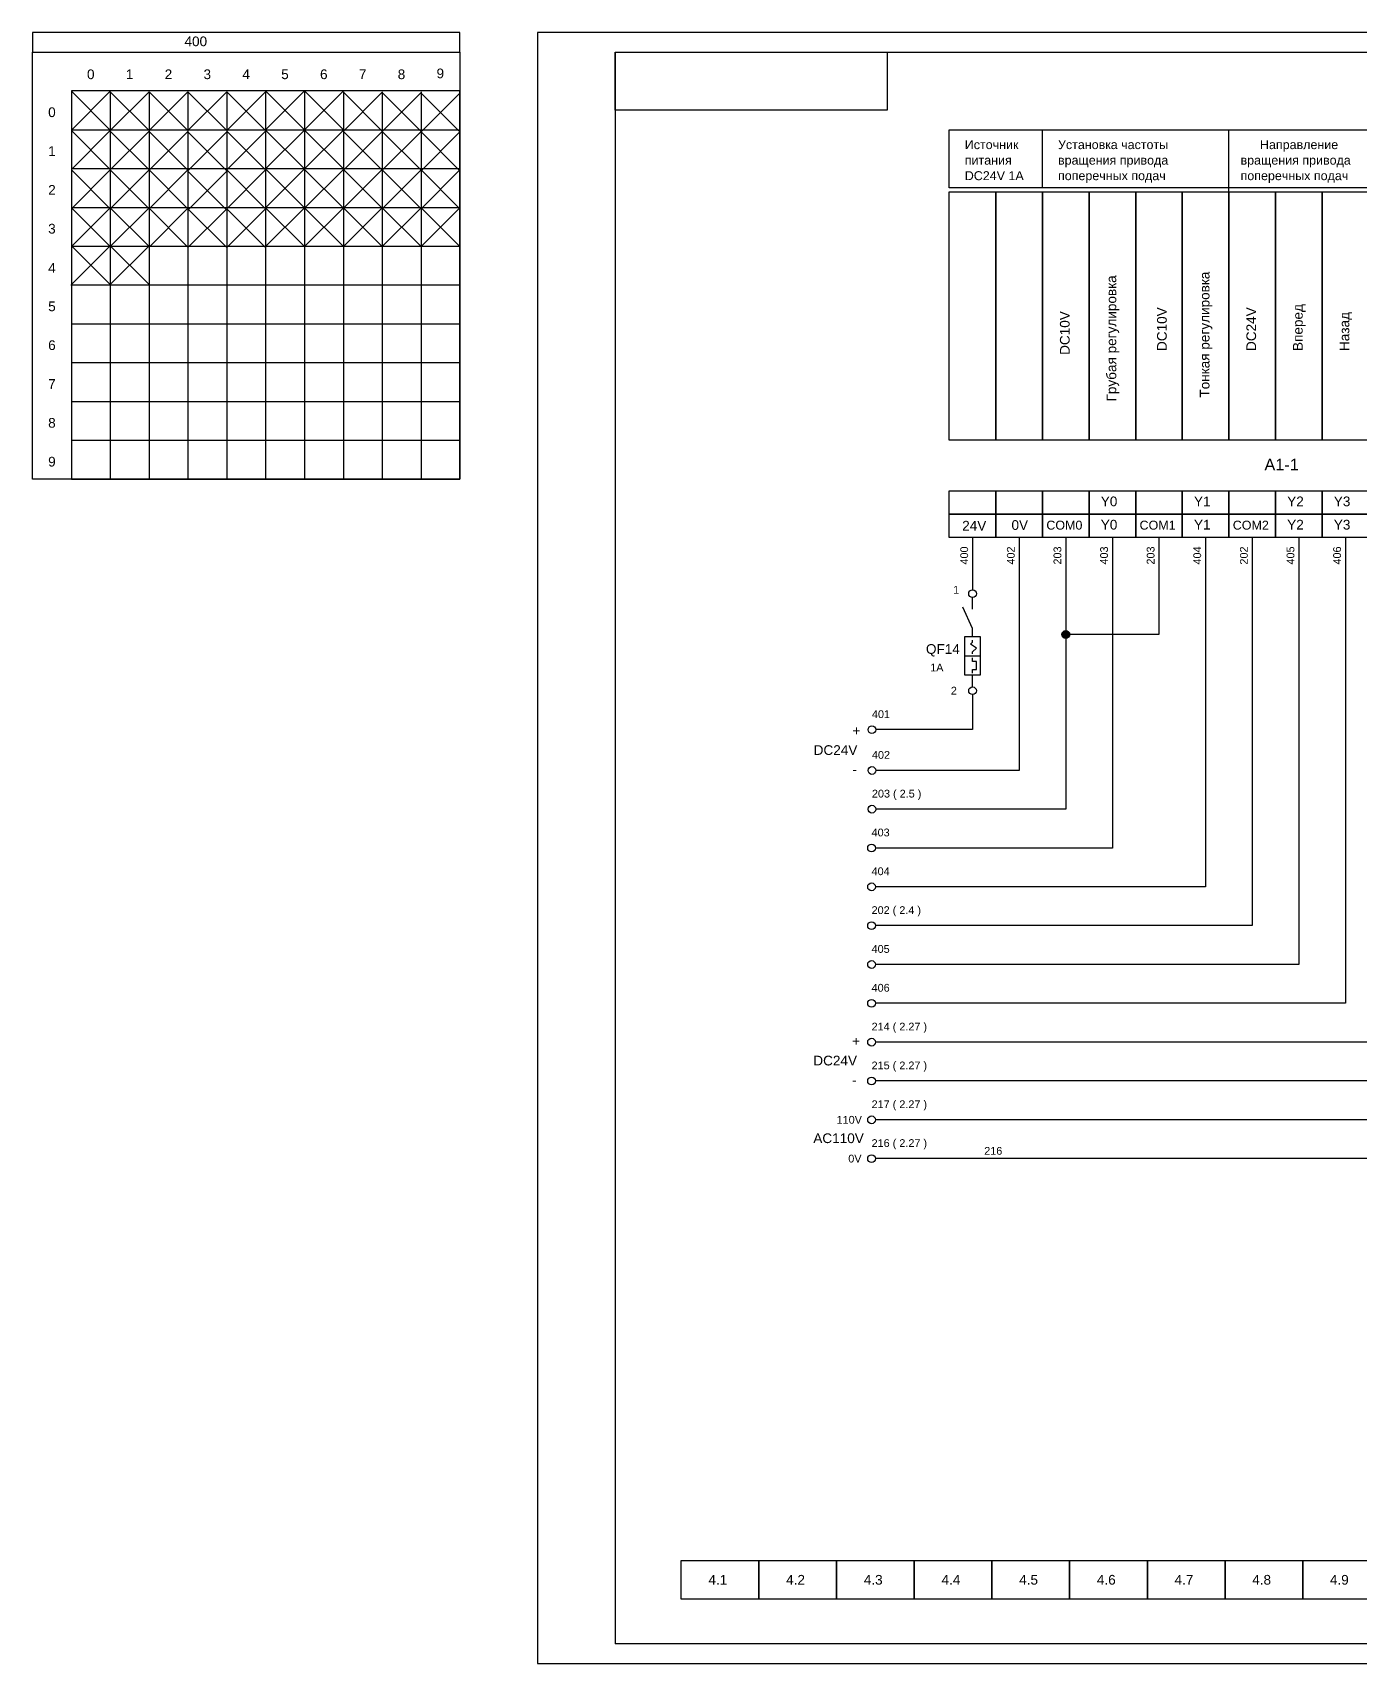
# Model space of a CAD drawing. Header units: millimetres. Extents: x 18058 to 21085, y 38505 to 40700.
# Drawn here: x 18058 to 18399.6, y 39455 to 39875 of the extents above; entities that cross this region are included whole.
import ezdxf

# ---------------------------------------------------------------- set-up
doc = ezdxf.new("R2010")
doc.units = ezdxf.units.MM
for name, color, linetype, lineweight in [('Маркировка', 7, 'Continuous', 25), ('Оформление', 7, 'Continuous', 30), ('Элементы', 7, 'Continuous', 25)]:
    doc.layers.add(name, color=color, linetype=linetype, lineweight=lineweight)
doc.styles.get("Standard").update_dxf_attribs({"font": 'arial.ttf'})

msp = doc.modelspace()

# ---------------------------------------------------------------- hatches: boundary and pattern name
at = {"layer": 'Элементы'}
h = msp.add_hatch(color=256, dxfattribs=at)
h.dxf.hatch_style = 1
h.paths.add_polyline_path([(18325, 39720, 1), (18323, 39720, 1)])

# ---------------------------------------------------------------- linework, layer by layer
at = {"layer": 'Оформление'}
for p, q in [((18208, 39870), (18208, 39460)), ((18208, 39870), (18777, 39870)), ((18777, 39460), (18208, 39460))]:
    msp.add_line(p, q, dxfattribs=at)
msp.add_lwpolyline([(18188, 39455), (18782, 39455), (18782, 39875), (18188, 39875)], close=True, dxfattribs=at)
at = {"layer": 'Элементы'}
for p, q in [((18068, 39859.88), (18078, 39849.88)), ((18078, 39859.88), (18068, 39849.88)), ((18078, 39859.77), (18078, 39760)), ((18078, 39859.77), (18088, 39849.77)), ((18088, 39859.77), (18078, 39849.77)), ((18088, 39859.77), (18088, 39760)), ((18088, 39859.77), (18098, 39849.77)), ((18098, 39859.77), (18088, 39849.77)), ((18098, 39859.77), (18098, 39760)), ((18098, 39859.77), (18108, 39849.77)), ((18108, 39859.77), (18098, 39849.77)), ((18108, 39859.77), (18108, 39760)), ((18108, 39859.77), (18118, 39849.77)), ((18118, 39859.77), (18108, 39849.77)), ((18118, 39860), (18128, 39850)), ((18128, 39860), (18118, 39850)), ((18118, 39859.77), (18118, 39760)), ((18128, 39860), (18138, 39850)), ((18138, 39860), (18128, 39850)), ((18128, 39859.77), (18128, 39760)), ((18138, 39859.77), (18138, 39760)), ((18138, 39859.65), (18148, 39849.65)), ((18148, 39859.65), (18138, 39849.65)), ((18148, 39859.77), (18148, 39760)), ((18148, 39859.54), (18158, 39849.54)), ((18158, 39859.54), (18148, 39849.54)), ((18158, 39859.77), (18158, 39760)), ((18158, 39859.42), (18168, 39849.42)), ((18168, 39859.42), (18158, 39849.42)), ((18068, 39850), (18168, 39850)), ((18068, 39849.77), (18078, 39839.77)), ((18078, 39849.77), (18068, 39839.77)), ((18078, 39849.65), (18088, 39839.65)), ((18088, 39849.65), (18078, 39839.65)), ((18108, 39849.65), (18118, 39839.65)), ((18118, 39849.65), (18108, 39839.65)), ((18118, 39849.88), (18128, 39839.88)), ((18128, 39849.88), (18118, 39839.88)), ((18128, 39849.88), (18138, 39839.88)), ((18138, 39849.88), (18128, 39839.88)), ((18318, 39835), (18318, 39850)), ((18366, 39834), (18366, 39850)), ((18088, 39849.54), (18098, 39839.54)), ((18098, 39849.54), (18088, 39839.54)), ((18098, 39849.42), (18108, 39839.42)), ((18108, 39849.42), (18098, 39839.42)), ((18138, 39849.54), (18148, 39839.54)), ((18148, 39849.54), (18138, 39839.54)), ((18148, 39849.54), (18158, 39839.54)), ((18158, 39849.54), (18148, 39839.54)), ((18158, 39849.42), (18168, 39839.42)), ((18168, 39849.42), (18158, 39839.42)), ((18068, 39840), (18168, 39840)), ((18068, 39839.65), (18078, 39829.65)), ((18078, 39839.65), (18068, 39829.65)), ((18078, 39839.65), (18088, 39829.65)), ((18088, 39839.65), (18078, 39829.65)), ((18088, 39839.65), (18098, 39829.65)), ((18098, 39839.65), (18088, 39829.65)), ((18098, 39839.3), (18108, 39829.3)), ((18108, 39839.3), (18098, 39829.3)), ((18108, 39839.65), (18118, 39829.65)), ((18118, 39839.65), (18108, 39829.65)), ((18118, 39839.88), (18128, 39829.88)), ((18128, 39839.88), (18118, 39829.88)), ((18128, 39839.77), (18138, 39829.77)), ((18138, 39839.77), (18128, 39829.77)), ((18138, 39839.77), (18148, 39829.77)), ((18148, 39839.77), (18138, 39829.77)), ((18148, 39839.65), (18158, 39829.65)), ((18158, 39839.65), (18148, 39829.65)), ((18158, 39839.65), (18168, 39829.65)), ((18168, 39839.65), (18158, 39829.65)), ((18068, 39830), (18168, 39830)), ((18068, 39829.88), (18078, 39819.88)), ((18078, 39829.88), (18068, 39819.88)), ((18078, 39829.88), (18088, 39819.88)), ((18088, 39829.88), (18078, 39819.88)), ((18088, 39829.77), (18098, 39819.77)), ((18098, 39829.77), (18088, 39819.77)), ((18098, 39829.65), (18108, 39819.65)), ((18108, 39829.65), (18098, 39819.65)), ((18108, 39829.65), (18118, 39819.65)), ((18118, 39829.65), (18108, 39819.65)), ((18118, 39829.88), (18128, 39819.88)), ((18128, 39829.88), (18118, 39819.88)), ((18128, 39829.88), (18138, 39819.88)), ((18138, 39829.88), (18128, 39819.88)), ((18138, 39829.88), (18148, 39819.88)), ((18148, 39829.88), (18138, 39819.88)), ((18148, 39829.88), (18158, 39819.88)), ((18158, 39829.88), (18148, 39819.88)), ((18158, 39829.88), (18168, 39819.88)), ((18168, 39829.88), (18158, 39819.88)), ((18068, 39820.12), (18078, 39810.12)), ((18078, 39820.12), (18068, 39810.12)), ((18068, 39820), (18168, 39820)), ((18078, 39820.12), (18088, 39810.12)), ((18088, 39820.12), (18078, 39810.12)), ((18067.8, 39810.02), (18167.8, 39810.02)), ((18068, 39800), (18168, 39800)), ((18068, 39790), (18168, 39790)), ((18068, 39780), (18168, 39780)), ((18068, 39770), (18168, 39770)), ((18300, 39745), (18300, 39736)), ((18312, 39745), (18312, 39735)), ((18324, 39745), (18324, 39735)), ((18336, 39745), (18336, 39735)), ((18348, 39745), (18348, 39735)), ((18360, 39745), (18360, 39735)), ((18372, 39745), (18372, 39735)), ((18384, 39745), (18384, 39735)), ((18396, 39745), (18396, 39735)), ((18300, 39736), (18300, 39731.5)), ((18312, 39735), (18312, 39685)), ((18324, 39735), (18324, 39675)), ((18336, 39735), (18336, 39665)), ((18348, 39735), (18348, 39720)), ((18360, 39735), (18360, 39655)), ((18372, 39735), (18372, 39731)), ((18384, 39735), (18384, 39635)), ((18396, 39735), (18396, 39625)), ((18300, 39726.5), (18300, 39729.5)), ((18372, 39731), (18372, 39645)), ((18300, 39721.5), (18297.5, 39727)), ((18300, 39719.5), (18300, 39721.5)), ((18348, 39720), (18324, 39720)), ((18299.5, 39717.5), (18300, 39718)), ((18301, 39716.5), (18299.5, 39717.5)), ((18300, 39718), (18300, 39718.5)), ((18300, 39715.5), (18301, 39716.5)), ((18300, 39715), (18300, 39715.5)), ((18298, 39714.5), (18302, 39714.5)), ((18300, 39713), (18300, 39714)), ((18301, 39713), (18300, 39713)), ((18300, 39710), (18300, 39711)), ((18300, 39711), (18301, 39711)), ((18301, 39711), (18301, 39713)), ((18300, 39706.5), (18300, 39709.5)), ((18300, 39704.5), (18300, 39695.5)), ((18300, 39695.5), (18275, 39695.5)), ((18312, 39685), (18275, 39685)), ((18324, 39675), (18275.09, 39675)), ((18336, 39665), (18275, 39665)), ((18360, 39655), (18275, 39655)), ((18372, 39645), (18275, 39645)), ((18384, 39635), (18275, 39635)), ((18396, 39625), (18275, 39625)), ((18408, 39615), (18275, 39615)), ((18576.94, 39605), (18275, 39605)), ((18588, 39595), (18275, 39595)), ((18484, 39585), (18275, 39585))]:
    msp.add_line(p, q, dxfattribs=at)
for points in [[(18058, 39870), (18168, 39870), (18168, 39875), (18058, 39875)], [(18058, 39870), (18168, 39870), (18168, 39760), (18058, 39760)], [(18208, 39870), (18278, 39870), (18278, 39855), (18208, 39855)], [(18168, 39860), (18068, 39860), (18068, 39760), (18168, 39760)], [(18702, 39835), (18294, 39835), (18294, 39850), (18702, 39850)], [(18306, 39770), (18294, 39770), (18294, 39834), (18306, 39834)], [(18318, 39770), (18306, 39770), (18306, 39834), (18318, 39834)], [(18330, 39770), (18318, 39770), (18318, 39834), (18330, 39834)], [(18342, 39770), (18330, 39770), (18330, 39834), (18342, 39834)], [(18354, 39770), (18342, 39770), (18342, 39834), (18354, 39834)], [(18366, 39770), (18354, 39770), (18354, 39834), (18366, 39834)], [(18378, 39770), (18366, 39770), (18366, 39834), (18378, 39834)], [(18390, 39770), (18378, 39770), (18378, 39834), (18390, 39834)], [(18402, 39770), (18390, 39770), (18390, 39834), (18402, 39834)], [(18306, 39751), (18294, 39751), (18294, 39757), (18306, 39757)], [(18318, 39751), (18306, 39751), (18306, 39757), (18318, 39757)], [(18330, 39751), (18318, 39751), (18318, 39757), (18330, 39757)], [(18342, 39751), (18330, 39751), (18330, 39757), (18342, 39757)], [(18354, 39751), (18342, 39751), (18342, 39757), (18354, 39757)], [(18366, 39751), (18354, 39751), (18354, 39757), (18366, 39757)], [(18378, 39751), (18366, 39751), (18366, 39757), (18378, 39757)], [(18390, 39751), (18378, 39751), (18378, 39757), (18390, 39757)], [(18402, 39751), (18390, 39751), (18390, 39757), (18402, 39757)], [(18306, 39745), (18294, 39745), (18294, 39751), (18306, 39751)], [(18318, 39745), (18306, 39745), (18306, 39751), (18318, 39751)], [(18330, 39745), (18318, 39745), (18318, 39751), (18330, 39751)], [(18342, 39745), (18330, 39745), (18330, 39751), (18342, 39751)], [(18354, 39745), (18342, 39745), (18342, 39751), (18354, 39751)], [(18366, 39745), (18354, 39745), (18354, 39751), (18366, 39751)], [(18378, 39745), (18366, 39745), (18366, 39751), (18378, 39751)], [(18390, 39745), (18378, 39745), (18378, 39751), (18390, 39751)], [(18402, 39745), (18390, 39745), (18390, 39751), (18402, 39751)], [(18298, 39709.5), (18298, 39719.5), (18302, 39719.5), (18302, 39709.5)], [(18225, 39481.5), (18245, 39481.5), (18245, 39471.5), (18225, 39471.5)], [(18245, 39481.5), (18265, 39481.5), (18265, 39471.5), (18245, 39471.5)], [(18265, 39481.5), (18285, 39481.5), (18285, 39471.5), (18265, 39471.5)], [(18285, 39481.5), (18305, 39481.5), (18305, 39471.5), (18285, 39471.5)], [(18305, 39481.5), (18325, 39481.5), (18325, 39471.5), (18305, 39471.5)], [(18325, 39481.5), (18345, 39481.5), (18345, 39471.5), (18325, 39471.5)], [(18345, 39481.5), (18365, 39481.5), (18365, 39471.5), (18345, 39471.5)], [(18365, 39481.5), (18385, 39481.5), (18385, 39471.5), (18365, 39471.5)], [(18385, 39481.5), (18405, 39481.5), (18405, 39471.5), (18385, 39471.5)]]:
    msp.add_lwpolyline(points, close=True, dxfattribs=at)
for centre in [(18300, 39730.5), (18324, 39720), (18300, 39705.5), (18274.09, 39695.47), (18274.09, 39684.97), (18274.09, 39675), (18274, 39665), (18274, 39655), (18274, 39645), (18274, 39635), (18274, 39625), (18274, 39615), (18274, 39605), (18274, 39595), (18274, 39585)]:
    msp.add_circle(centre, 1, dxfattribs=at)

# ---------------------------------------------------------------- texts
at = {"layer": 'Маркировка'}
for s, height, p in [('400', 2.5, (18097.1, 39871.5)), ('0', 2.5, (18072, 39863.02)), ('1', 2.5, (18082, 39863.02)), ('2', 2.5, (18092, 39863.02)), ('3', 2.5, (18102, 39863.02)), ('4', 2.5, (18112, 39863.02)), ('5', 2.5, (18122, 39863.02)), ('6', 2.5, (18132, 39863.02)), ('7', 2.5, (18142, 39863.02)), ('8', 2.5, (18152, 39863.02)), ('9', 2.5, (18162, 39863.25)), ('0', 2.5, (18062, 39853.25)), ('1', 2.5, (18062, 39843.25)), ('Источник', 2.3, (18298, 39845)), ('Установка частоты', 2.3, (18322, 39845)), ('Направление', 2.3, (18374, 39845)), ('питания', 2.3, (18298, 39841)), ('вращения привода', 2.3, (18322, 39841)), ('вращения привода', 2.3, (18369, 39841)), ('DC24V 1A', 2.3, (18298, 39837)), ('поперечных подач', 2.3, (18322, 39837)), ('поперечных подач', 2.3, (18369, 39837)), ('2', 2.5, (18062, 39833.25)), ('3', 2.5, (18062, 39823.25)), ('4', 2.5, (18062, 39813.14)), ('5', 2.5, (18062, 39803.25)), ('6', 2.5, (18062, 39793.25)), ('7', 2.5, (18062, 39783.25)), ('8', 2.5, (18062, 39773.25)), ('9', 2.5, (18062, 39763.25)), ('A1-1', 3, (18375.15, 39762.25)), ('Y0', 2.5, (18333.01, 39753.02)), ('Y1', 2.5, (18357.01, 39753.02)), ('Y2', 2.5, (18381.01, 39753.02)), ('Y3', 2.5, (18393.01, 39753.02)), ('24V', 2.5, (18297.33, 39746.75)), ('0V', 2.5, (18310.02, 39746.93)), ('COM0', 2.3, (18319, 39747)), ('Y0', 2.5, (18333.01, 39747.02)), ('COM1', 2.3, (18343, 39747)), ('Y1', 2.5, (18357.01, 39747.02)), ('COM2', 2.3, (18367, 39747)), ('Y2', 2.5, (18381.01, 39747.02)), ('Y3', 2.5, (18393.01, 39747.02)), ('1', 2, (18295, 39730.5)), ('QF14', 2.5, (18288, 39715)), ('1A', 2, (18289.09, 39710.47)), ('2', 2, (18294.41, 39704.52)), ('401', 2, (18274.09, 39698.47)), ('+', 2.5, (18269.09, 39693.97)), ('DC24V', 2.5, (18259.09, 39688.97)), ('402', 2, (18274.09, 39687.97)), ('-', 2.5, (18269.09, 39683.97)), ('203 ( 2.5 )', 2, (18274.09, 39678)), ('403', 2, (18274, 39668)), ('404', 2, (18274, 39658)), ('202 ( 2.4 )', 2, (18274, 39648)), ('405', 2, (18274, 39638)), ('406', 2, (18274, 39628)), ('214 ( 2.27 )', 2, (18274, 39618)), ('+', 2.5, (18269, 39614)), ('DC24V', 2.5, (18259, 39609)), ('215 ( 2.27 )', 2, (18274, 39608)), ('-', 2.5, (18269, 39604)), ('217 ( 2.27 )', 2, (18274, 39598)), ('110V', 2, (18265, 39594)), ('AC110V', 2.5, (18259, 39589)), ('216 ( 2.27 )', 2, (18274, 39588)), ('0V', 2, (18268, 39584)), ('216', 2, (18303, 39586)), ('4.1', 2.5, (18232, 39475.28)), ('4.2', 2.5, (18252, 39475.28)), ('4.3', 2.5, (18272, 39475.28)), ('4.4', 2.5, (18292, 39475.28)), ('4.5', 2.5, (18312, 39475.28)), ('4.6', 2.5, (18332, 39475.28)), ('4.7', 2.5, (18352, 39475.28)), ('4.8', 2.5, (18372, 39475.28)), ('4.9', 2.5, (18392, 39475.28))]:
    msp.add_text(s, height=height, dxfattribs=at).set_placement(p)
for s, height, p in [('Грубая регулировка', 2.5, (18337, 39780)), ('Тонкая регулировка', 2.5, (18361, 39781)), ('DC10V', 2.5, (18350, 39793)), ('DC24V', 2.5, (18373, 39793)), ('Вперед', 2.5, (18385, 39793)), ('DC10V', 2.5, (18325, 39792)), ('Назад', 2.5, (18397, 39793)), ('400', 2, (18298.85, 39738)), ('402', 2, (18310.85, 39738)), ('203', 2, (18322.85, 39738)), ('403', 2, (18334.85, 39738)), ('203', 2, (18346.85, 39738)), ('404', 2, (18358.85, 39738)), ('202', 2, (18370.85, 39738)), ('405', 2, (18382.85, 39738)), ('406', 2, (18394.85, 39738))]:
    msp.add_text(s, height=height, rotation=90, dxfattribs=at).set_placement(p)

doc.saveas('drawing.dxf')
